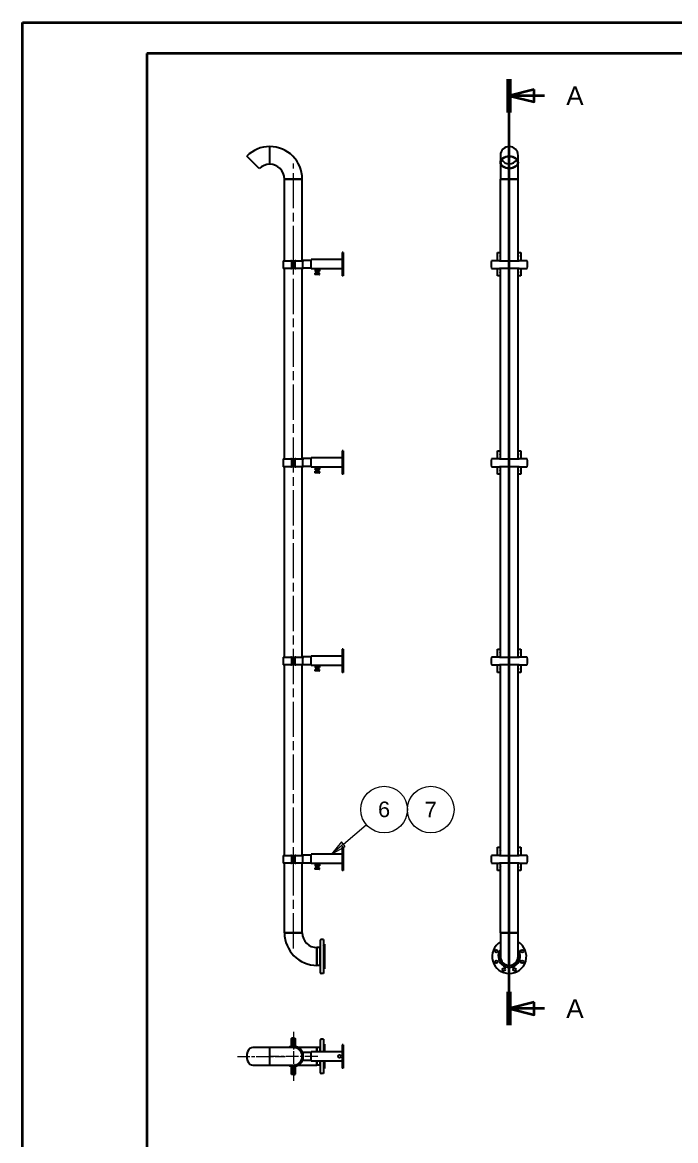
# Model space of a CAD drawing. Header units: millimetres. Extents: x 0 to 8400, y 0 to 11880.
# Drawn here: x 0 to 4200, y 4688 to 11880 of the extents above; entities that cross this region are included whole.
import ezdxf

# ---------------------------------------------------------------- set-up
doc = ezdxf.new("R2010")
doc.units = ezdxf.units.MM
doc.header["$LTSCALE"] = 40
doc.linetypes.add('CHAIN', pattern=[0.3543, 0.2362, -0.0295, 0.0591, -0.0295])
doc.layers.get('0').update_dxf_attribs({"lineweight": 18})
for name, color, linetype, lineweight in [('Border', 7, 'Continuous', 35), ('Center Mark', 7, 'Continuous', 18), ('Centerline', 7, 'Continuous', 18), ('Section Line', 7, 'CHAIN', 35), ('Symbol', 7, 'Continuous', 18), ('Visible', 7, 'Continuous', 25)]:
    doc.layers.add(name, color=color, linetype=linetype, lineweight=lineweight)
doc.styles.add('Note Text', font='arial.ttf')
doc.styles.add('Title', font='arial.ttf')

# ---------------------------------------------------------------- blocks, each defined once
blk = doc.blocks.new('Borders Bigadan Border')
at = {"layer": 'Border'}
for p, q in [((0, 297), (210, 297)), ((0, 0), (0, 297)), ((205, 292), (20, 292)), ((20, 292), (20, 5))]:
    blk.add_line(p, q, dxfattribs=at)
blk = doc.blocks.new('2dTransSection0')
at = {"layer": 'Section Line', "linetype": 'CHAIN', "ltscale": 23.013893}
blk.add_line((78.26, 135.75), (78.26, 287.87), dxfattribs=at)
at = {"layer": 'Section Line', "linetype": 'Continuous', "lineweight": 70}
for p, q in [((78.26, 282.52), (78.26, 287.87)), ((78.26, 135.75), (78.26, 141.1))]:
    blk.add_line(p, q, dxfattribs=at)
at = {"layer": 'Section Line', "linetype": 'Continuous'}
for p, q in [((82.26, 286.2), (78.26, 285.2)), ((82.26, 284.2), (82.26, 286.2)), ((82.26, 285.2), (78.26, 285.2)), ((78.26, 285.2), (82.26, 284.2)), ((83.93, 285.2), (82.26, 285.2)), ((82.26, 139.43), (78.26, 138.43)), ((82.26, 137.43), (82.26, 139.43)), ((82.26, 138.43), (78.26, 138.43)), ((78.26, 138.43), (82.26, 137.43)), ((83.93, 138.43), (82.26, 138.43))]:
    blk.add_line(p, q, dxfattribs=at)
at = {"layer": 'Section Line', "linetype": 'Continuous', "flags": 128}
for points in [[(82.26, 286.2), (78.26, 285.2), (82.26, 284.2), (82.26, 286.2)], [(82.26, 139.43), (78.26, 138.43), (82.26, 137.43), (82.26, 139.43)]]:
    blk.add_lwpolyline(points, dxfattribs=at)
at = {"layer": 'Section Line'}
for points in [[(82.26, 286.2), (78.26, 285.2), (82.26, 284.2), (82.26, 286.2)], [(82.26, 139.43), (78.26, 138.43), (82.26, 137.43), (82.26, 139.43)]]:
    blk.add_solid(points, dxfattribs=at)
at = {"layer": 'Section Line', "char_height": 3, "attachment_point": 7, "style": 'Title'}
for insert in [(87.42, 283.7), (87.42, 136.93)]:
    blk.add_mtext('A', dxfattribs=dict(at, insert=insert))
blk = doc.blocks.new('Balloon6')
at = {"layer": 'Symbol'}
for p, q in [((51.59, 164.85), (55.28, 167.99)), ((51.27, 165.23), (49.69, 163.23)), ((51.59, 164.85), (49.69, 163.23)), ((49.69, 163.23), (51.91, 164.47)), ((51.91, 164.47), (51.27, 165.23))]:
    blk.add_line(p, q, dxfattribs=at)
at = {"layer": 'Symbol', "flags": 128}
blk.add_lwpolyline([(51.27, 165.23), (49.69, 163.23), (51.91, 164.47), (51.27, 165.23)], dxfattribs=at)
at = {"layer": 'Symbol'}
for centre in [(58.14, 170.42), (65.64, 170.42)]:
    blk.add_circle(centre, 3.75, dxfattribs=at)
blk.add_solid([(51.27, 165.23), (49.69, 163.23), (51.91, 164.47), (51.27, 165.23)], dxfattribs=at)
at = {"layer": 'Symbol', "char_height": 2.5, "attachment_point": 5, "style": 'Note Text'}
for s, insert in [('6', (58.14, 170.44)), ('7', (65.64, 170.42))]:
    blk.add_mtext(s, dxfattribs=dict(at, insert=insert))

msp = doc.modelspace()

# ---------------------------------------------------------------- linework, layer by layer
at = {"layer": 'Center Mark', "linetype": 'CHAIN', "ltscale": 8.731213}
for p, q in [((1742.25, 5386.92), (1742.25, 5072.62)), ((1899.4, 5229.77), (1585.1, 5229.77))]:
    msp.add_line(p, q, dxfattribs=at)
at = {"layer": 'Centerline', "linetype": 'CHAIN', "ltscale": 23.990969}
msp.add_line((1742.25, 5924.19), (1742.25, 10972.19), dxfattribs=at)
at = {"layer": 'Centerline', "linetype": 'CHAIN', "ltscale": 8.541758}
msp.add_line((1382.77, 5229.77), (1690.25, 5229.77), dxfattribs=at)
at = {"layer": 'Visible'}
for p, q in [((1590.25, 10967.04), (1590.25, 11081.34)), ((1590.25, 10967.04), (1590.25, 11081.34)), ((1523.18, 10939.26), (1442.36, 11020.08)), ((3073.17, 11024.19), (3073.17, 10979.67)), ((3187.47, 10979.67), (3187.47, 11024.19)), ((3073.17, 10979.67), (3073.17, 10872.19)), ((3187.47, 10872.19), (3187.47, 10979.67)), ((1799.4, 10872.19), (1685.1, 10872.19)), ((1685.1, 10347.19), (1685.1, 10872.19)), ((1685.1, 10872.19), (1799.4, 10872.19)), ((1799.4, 10347.19), (1799.4, 10872.19)), ((3187.47, 10872.19), (3073.17, 10872.19)), ((3073.17, 10347.19), (3073.17, 10872.19)), ((3073.17, 10872.19), (3187.47, 10872.19)), ((3187.47, 10347.19), (3187.47, 10872.19)), ((2056.15, 10399.19), (2056.15, 10249.19)), ((2062.15, 10399.19), (2056.15, 10399.19)), ((2062.15, 10399.19), (2062.15, 10249.19)), ((3055.32, 10399.19), (3073.17, 10399.19)), ((3055.32, 10347.19), (3055.32, 10399.19)), ((3187.47, 10399.19), (3205.32, 10399.19)), ((3205.32, 10399.19), (3205.32, 10347.19)), ((1677.1, 10347.19), (1725.33, 10347.19)), ((1677.1, 10347.19), (1677.1, 10297.19)), ((1725.33, 10297.19), (1677.1, 10297.19)), ((1685.1, 9072.19), (1685.1, 10297.19)), ((1731.25, 10347.19), (1725.33, 10347.19)), ((1725.33, 10297.19), (1731.25, 10297.19)), ((1731.25, 10347.19), (1731.25, 10297.19)), ((1731.25, 10347.19), (1739.25, 10347.19)), ((1739.25, 10297.19), (1731.25, 10297.19)), ((1739.25, 10297.19), (1739.25, 10347.19)), ((1745.25, 10347.19), (1745.25, 10297.19)), ((1745.25, 10347.19), (1753.25, 10347.19)), ((1753.25, 10297.19), (1745.25, 10297.19)), ((1753.25, 10297.19), (1753.25, 10347.19)), ((1759.17, 10347.19), (1753.25, 10347.19)), ((1753.25, 10297.19), (1759.17, 10297.19)), ((1759.17, 10347.19), (1803.39, 10347.19)), ((1807.4, 10297.19), (1759.17, 10297.19)), ((1799.4, 9072.19), (1799.4, 10297.19)), ((1803.39, 10351.19), (1803.39, 10341.69)), ((1803.39, 10351.19), (1856.15, 10351.19)), ((1803.39, 10298.19), (1803.39, 10341.69)), ((1856.15, 10298.19), (1803.39, 10298.19)), ((1807.4, 10298.19), (1807.4, 10297.19)), ((2056.15, 10354.19), (1856.15, 10354.19)), ((1856.15, 10354.19), (1856.15, 10352.19)), ((1856.15, 10296.19), (1856.15, 10352.19)), ((1856.15, 10296.19), (1856.15, 10294.19)), ((2056.15, 10294.19), (1856.15, 10294.19)), ((1882.47, 10293.52), (1882.47, 10280.37)), ((1884.15, 10294.19), (1883.3, 10293.88)), ((1891.21, 10293.52), (1891.21, 10280.37)), ((1904.89, 10293.52), (1904.89, 10280.37)), ((1908.15, 10294.19), (1908.99, 10293.88)), ((1909.83, 10293.52), (1909.83, 10280.37)), ((2062.15, 10351.19), (2063.39, 10351.19)), ((2063.39, 10341.69), (2063.39, 10351.19)), ((2063.39, 10341.69), (2063.39, 10313.19)), ((3059.68, 10347.19), (3015.95, 10347.19)), ((3015.95, 10297.19), (3059.68, 10297.19)), ((3055.32, 10249.19), (3055.32, 10297.19)), ((3067.4, 10347.19), (3059.68, 10347.19)), ((3059.68, 10297.19), (3067.4, 10297.19)), ((3067.4, 10347.19), (3193.23, 10347.19)), ((3193.23, 10297.19), (3067.4, 10297.19)), ((3073.17, 9072.19), (3073.17, 10297.19)), ((3187.47, 9072.19), (3187.47, 10297.19)), ((3200.96, 10347.19), (3193.23, 10347.19)), ((3193.23, 10297.19), (3200.96, 10297.19)), ((3244.69, 10347.19), (3200.96, 10347.19)), ((3200.96, 10297.19), (3244.69, 10297.19)), ((3205.32, 10297.19), (3205.32, 10249.19)), ((1882.44, 10258.87), (1882.44, 10267.39)), ((1882.44, 10267.39), (1885, 10267.39)), ((1884.15, 10258.19), (1883.24, 10258.52)), ((1884.15, 10279.69), (1883.3, 10280)), ((1884.15, 10279.69), (1886.84, 10279.69)), ((1908.15, 10268.19), (1884.15, 10268.19)), ((1884.15, 10267.39), (1884.15, 10268.19)), ((1885, 10258.19), (1884.15, 10258.19)), ((1885, 10267.39), (1887.55, 10267.39)), ((1894.41, 10258.19), (1885, 10258.19)), ((1886.84, 10279.69), (1898.05, 10279.69)), ((1887.55, 10267.39), (1894.41, 10267.39)), ((1887.55, 10258.87), (1887.55, 10267.39)), ((1888.15, 10268.19), (1888.15, 10279.69)), ((1894.41, 10267.39), (1901.26, 10267.39)), ((1905.56, 10258.19), (1894.41, 10258.19)), ((1898.05, 10279.69), (1907.36, 10279.69)), ((1901.26, 10258.87), (1901.26, 10267.39)), ((1901.26, 10267.39), (1905.56, 10267.39)), ((1904.15, 10268.19), (1904.15, 10279.69)), ((1905.56, 10267.39), (1909.86, 10267.39)), ((1908.15, 10258.19), (1905.56, 10258.19)), ((1907.36, 10279.69), (1908.15, 10279.69)), ((1908.15, 10279.69), (1908.99, 10280)), ((1908.15, 10267.39), (1908.15, 10268.19)), ((1908.15, 10258.19), (1909.06, 10258.52)), ((1909.86, 10258.87), (1909.86, 10267.39)), ((2062.15, 10249.19), (2056.15, 10249.19)), ((3073.17, 10249.19), (3055.32, 10249.19)), ((3205.32, 10249.19), (3187.47, 10249.19)), ((1677.1, 9072.19), (1725.33, 9072.19)), ((1677.1, 9072.19), (1677.1, 9022.19)), ((1731.25, 9072.19), (1725.33, 9072.19)), ((1731.25, 9072.19), (1731.25, 9022.19)), ((1731.25, 9072.19), (1739.25, 9072.19)), ((1739.25, 9022.19), (1739.25, 9072.19)), ((1745.25, 9072.19), (1745.25, 9022.19)), ((1745.25, 9072.19), (1753.25, 9072.19)), ((1753.25, 9022.19), (1753.25, 9072.19)), ((1759.17, 9072.19), (1753.25, 9072.19)), ((1759.17, 9072.19), (1803.39, 9072.19)), ((1803.39, 9076.19), (1803.39, 9066.69)), ((1803.39, 9076.19), (1856.15, 9076.19)), ((1803.39, 9023.19), (1803.39, 9066.69)), ((2056.15, 9079.19), (1856.15, 9079.19)), ((1856.15, 9079.19), (1856.15, 9077.19)), ((1856.15, 9021.19), (1856.15, 9077.19)), ((2056.15, 9124.19), (2056.15, 8974.19)), ((2062.15, 9124.19), (2056.15, 9124.19)), ((2062.15, 9124.19), (2062.15, 8974.19)), ((2062.15, 9076.19), (2063.39, 9076.19)), ((2063.39, 9066.69), (2063.39, 9076.19)), ((2063.39, 9066.69), (2063.39, 9038.19)), ((3059.68, 9072.19), (3015.95, 9072.19)), ((3055.32, 9124.19), (3073.17, 9124.19)), ((3055.32, 9072.19), (3055.32, 9124.19)), ((3067.4, 9072.19), (3059.68, 9072.19)), ((3067.4, 9072.19), (3193.23, 9072.19)), ((3187.47, 9124.19), (3205.32, 9124.19)), ((3200.96, 9072.19), (3193.23, 9072.19)), ((3244.69, 9072.19), (3200.96, 9072.19)), ((3205.32, 9124.19), (3205.32, 9072.19)), ((1725.33, 9022.19), (1677.1, 9022.19)), ((1685.1, 7797.19), (1685.1, 9022.19)), ((1725.33, 9022.19), (1731.25, 9022.19)), ((1739.25, 9022.19), (1731.25, 9022.19)), ((1753.25, 9022.19), (1745.25, 9022.19)), ((1753.25, 9022.19), (1759.17, 9022.19)), ((1807.4, 9022.19), (1759.17, 9022.19)), ((1799.4, 7797.19), (1799.4, 9022.19)), ((1856.15, 9023.19), (1803.39, 9023.19)), ((1807.4, 9023.19), (1807.4, 9022.19)), ((1856.15, 9021.19), (1856.15, 9019.19)), ((2056.15, 9019.19), (1856.15, 9019.19)), ((1882.44, 8983.87), (1882.44, 8992.39)), ((1882.44, 8992.39), (1885, 8992.39)), ((1882.47, 9018.52), (1882.47, 9005.37)), ((1884.15, 9019.19), (1883.3, 9018.88)), ((1884.15, 9004.69), (1883.3, 9005)), ((1884.15, 9004.69), (1886.84, 9004.69)), ((1908.15, 8993.19), (1884.15, 8993.19)), ((1884.15, 8992.39), (1884.15, 8993.19)), ((1885, 8992.39), (1887.55, 8992.39)), ((1886.84, 9004.69), (1898.05, 9004.69)), ((1887.55, 8992.39), (1894.41, 8992.39)), ((1887.55, 8983.87), (1887.55, 8992.39)), ((1888.15, 8993.19), (1888.15, 9004.69)), ((1891.21, 9018.52), (1891.21, 9005.37)), ((1894.41, 8992.39), (1901.26, 8992.39)), ((1898.05, 9004.69), (1907.36, 9004.69)), ((1901.26, 8983.87), (1901.26, 8992.39)), ((1901.26, 8992.39), (1905.56, 8992.39)), ((1904.15, 8993.19), (1904.15, 9004.69)), ((1904.89, 9018.52), (1904.89, 9005.37)), ((1905.56, 8992.39), (1909.86, 8992.39)), ((1907.36, 9004.69), (1908.15, 9004.69)), ((1908.15, 9019.19), (1908.99, 9018.88)), ((1908.15, 9004.69), (1908.99, 9005)), ((1908.15, 8992.39), (1908.15, 8993.19)), ((1909.83, 9018.52), (1909.83, 9005.37)), ((1909.86, 8983.87), (1909.86, 8992.39)), ((3015.95, 9022.19), (3059.68, 9022.19)), ((3055.32, 8974.19), (3055.32, 9022.19)), ((3059.68, 9022.19), (3067.4, 9022.19)), ((3193.23, 9022.19), (3067.4, 9022.19)), ((3073.17, 7797.19), (3073.17, 9022.19)), ((3187.47, 7797.19), (3187.47, 9022.19)), ((3193.23, 9022.19), (3200.96, 9022.19)), ((3200.96, 9022.19), (3244.69, 9022.19)), ((3205.32, 9022.19), (3205.32, 8974.19)), ((1884.15, 8983.19), (1883.24, 8983.52)), ((1885, 8983.19), (1884.15, 8983.19)), ((1894.41, 8983.19), (1885, 8983.19)), ((1905.56, 8983.19), (1894.41, 8983.19)), ((1908.15, 8983.19), (1905.56, 8983.19)), ((1908.15, 8983.19), (1909.06, 8983.52)), ((2062.15, 8974.19), (2056.15, 8974.19)), ((3073.17, 8974.19), (3055.32, 8974.19)), ((3205.32, 8974.19), (3187.47, 8974.19)), ((2056.15, 7849.19), (2056.15, 7699.19)), ((2062.15, 7849.19), (2056.15, 7849.19)), ((2062.15, 7849.19), (2062.15, 7699.19)), ((3055.32, 7849.19), (3073.17, 7849.19)), ((3055.32, 7797.19), (3055.32, 7849.19)), ((3187.47, 7849.19), (3205.32, 7849.19)), ((3205.32, 7849.19), (3205.32, 7797.19)), ((1677.1, 7797.19), (1725.33, 7797.19)), ((1677.1, 7797.19), (1677.1, 7747.19)), ((1731.25, 7797.19), (1725.33, 7797.19)), ((1731.25, 7797.19), (1731.25, 7747.19)), ((1731.25, 7797.19), (1739.25, 7797.19)), ((1739.25, 7747.19), (1739.25, 7797.19)), ((1745.25, 7797.19), (1745.25, 7747.19)), ((1745.25, 7797.19), (1753.25, 7797.19)), ((1753.25, 7747.19), (1753.25, 7797.19)), ((1759.17, 7797.19), (1753.25, 7797.19)), ((1759.17, 7797.19), (1803.39, 7797.19)), ((1803.39, 7801.19), (1803.39, 7791.69)), ((1803.39, 7801.19), (1856.15, 7801.19)), ((1803.39, 7748.19), (1803.39, 7791.69)), ((2056.15, 7804.19), (1856.15, 7804.19)), ((1856.15, 7804.19), (1856.15, 7802.19)), ((1856.15, 7746.19), (1856.15, 7802.19)), ((2062.15, 7801.19), (2063.39, 7801.19)), ((2063.39, 7791.69), (2063.39, 7801.19)), ((2063.39, 7791.69), (2063.39, 7763.19)), ((3059.68, 7797.19), (3015.95, 7797.19)), ((3067.4, 7797.19), (3059.68, 7797.19)), ((3067.4, 7797.19), (3193.23, 7797.19)), ((3200.96, 7797.19), (3193.23, 7797.19)), ((3244.69, 7797.19), (3200.96, 7797.19)), ((1725.33, 7747.19), (1677.1, 7747.19)), ((1685.1, 6522.19), (1685.1, 7747.19)), ((1725.33, 7747.19), (1731.25, 7747.19)), ((1739.25, 7747.19), (1731.25, 7747.19)), ((1753.25, 7747.19), (1745.25, 7747.19)), ((1753.25, 7747.19), (1759.17, 7747.19)), ((1807.4, 7747.19), (1759.17, 7747.19)), ((1799.4, 6522.19), (1799.4, 7747.19)), ((1856.15, 7748.19), (1803.39, 7748.19)), ((1807.4, 7748.19), (1807.4, 7747.19)), ((1856.15, 7746.19), (1856.15, 7744.19)), ((2056.15, 7744.19), (1856.15, 7744.19)), ((1882.44, 7708.87), (1882.44, 7717.39)), ((1882.44, 7717.39), (1885, 7717.39)), ((1882.47, 7743.52), (1882.47, 7730.37)), ((1884.15, 7708.19), (1883.24, 7708.52)), ((1884.15, 7744.19), (1883.3, 7743.88)), ((1884.15, 7729.69), (1883.3, 7730)), ((1884.15, 7729.69), (1886.84, 7729.69)), ((1908.15, 7718.19), (1884.15, 7718.19)), ((1884.15, 7717.39), (1884.15, 7718.19)), ((1885, 7708.19), (1884.15, 7708.19)), ((1885, 7717.39), (1887.55, 7717.39)), ((1894.41, 7708.19), (1885, 7708.19)), ((1886.84, 7729.69), (1898.05, 7729.69)), ((1887.55, 7717.39), (1894.41, 7717.39)), ((1887.55, 7708.87), (1887.55, 7717.39)), ((1888.15, 7718.19), (1888.15, 7729.69)), ((1891.21, 7743.52), (1891.21, 7730.37)), ((1894.41, 7717.39), (1901.26, 7717.39)), ((1905.56, 7708.19), (1894.41, 7708.19)), ((1898.05, 7729.69), (1907.36, 7729.69)), ((1901.26, 7708.87), (1901.26, 7717.39)), ((1901.26, 7717.39), (1905.56, 7717.39)), ((1904.15, 7718.19), (1904.15, 7729.69)), ((1904.89, 7743.52), (1904.89, 7730.37)), ((1905.56, 7717.39), (1909.86, 7717.39)), ((1908.15, 7708.19), (1905.56, 7708.19)), ((1907.36, 7729.69), (1908.15, 7729.69)), ((1908.15, 7744.19), (1908.99, 7743.88)), ((1908.15, 7729.69), (1908.99, 7730)), ((1908.15, 7717.39), (1908.15, 7718.19)), ((1908.15, 7708.19), (1909.06, 7708.52)), ((1909.83, 7743.52), (1909.83, 7730.37)), ((1909.86, 7708.87), (1909.86, 7717.39)), ((2062.15, 7699.19), (2056.15, 7699.19)), ((3015.95, 7747.19), (3059.68, 7747.19)), ((3055.32, 7699.19), (3055.32, 7747.19)), ((3073.17, 7699.19), (3055.32, 7699.19)), ((3059.68, 7747.19), (3067.4, 7747.19)), ((3193.23, 7747.19), (3067.4, 7747.19)), ((3073.17, 6522.19), (3073.17, 7747.19)), ((3187.47, 6522.19), (3187.47, 7747.19)), ((3205.32, 7699.19), (3187.47, 7699.19)), ((3193.23, 7747.19), (3200.96, 7747.19)), ((3200.96, 7747.19), (3244.69, 7747.19)), ((3205.32, 7747.19), (3205.32, 7699.19)), ((2056.15, 6574.19), (2056.15, 6424.19)), ((2062.15, 6574.19), (2056.15, 6574.19)), ((2062.15, 6574.19), (2062.15, 6424.19)), ((3055.32, 6574.19), (3073.17, 6574.19)), ((3055.32, 6522.19), (3055.32, 6574.19)), ((3187.47, 6574.19), (3205.32, 6574.19)), ((3205.32, 6574.19), (3205.32, 6522.19)), ((1677.1, 6522.19), (1725.33, 6522.19)), ((1677.1, 6522.19), (1677.1, 6472.19)), ((1731.25, 6522.19), (1725.33, 6522.19)), ((1731.25, 6522.19), (1731.25, 6472.19)), ((1731.25, 6522.19), (1739.25, 6522.19)), ((1739.25, 6472.19), (1739.25, 6522.19)), ((1745.25, 6522.19), (1745.25, 6472.19)), ((1745.25, 6522.19), (1753.25, 6522.19)), ((1753.25, 6472.19), (1753.25, 6522.19)), ((1759.17, 6522.19), (1753.25, 6522.19)), ((1759.17, 6522.19), (1803.39, 6522.19)), ((1803.39, 6526.19), (1803.39, 6516.69)), ((1803.39, 6526.19), (1856.15, 6526.19)), ((1803.39, 6473.19), (1803.39, 6516.69)), ((1856.15, 6473.19), (1803.39, 6473.19)), ((1807.4, 6473.19), (1807.4, 6472.19)), ((2056.15, 6529.19), (1856.15, 6529.19)), ((1856.15, 6529.19), (1856.15, 6527.19)), ((1856.15, 6471.19), (1856.15, 6527.19)), ((2062.15, 6526.19), (2063.39, 6526.19)), ((2063.39, 6516.69), (2063.39, 6526.19)), ((2063.39, 6516.69), (2063.39, 6488.19)), ((3059.68, 6522.19), (3015.95, 6522.19)), ((3067.4, 6522.19), (3059.68, 6522.19)), ((3067.4, 6522.19), (3193.23, 6522.19)), ((3200.96, 6522.19), (3193.23, 6522.19)), ((3244.69, 6522.19), (3200.96, 6522.19)), ((1725.33, 6472.19), (1677.1, 6472.19)), ((1685.1, 6024.19), (1685.1, 6472.19)), ((1725.33, 6472.19), (1731.25, 6472.19)), ((1739.25, 6472.19), (1731.25, 6472.19)), ((1753.25, 6472.19), (1745.25, 6472.19)), ((1753.25, 6472.19), (1759.17, 6472.19)), ((1807.4, 6472.19), (1759.17, 6472.19)), ((1799.4, 6024.19), (1799.4, 6472.19)), ((1856.15, 6471.19), (1856.15, 6469.19)), ((2056.15, 6469.19), (1856.15, 6469.19)), ((1882.44, 6433.87), (1882.44, 6442.39)), ((1882.44, 6442.39), (1885, 6442.39)), ((1882.47, 6468.52), (1882.47, 6455.37)), ((1884.15, 6433.19), (1883.24, 6433.52)), ((1884.15, 6469.19), (1883.3, 6468.88)), ((1884.15, 6454.69), (1883.3, 6455)), ((1884.15, 6454.69), (1886.84, 6454.69)), ((1908.15, 6443.19), (1884.15, 6443.19)), ((1884.15, 6442.39), (1884.15, 6443.19)), ((1885, 6433.19), (1884.15, 6433.19)), ((1885, 6442.39), (1887.55, 6442.39)), ((1894.41, 6433.19), (1885, 6433.19)), ((1886.84, 6454.69), (1898.05, 6454.69)), ((1887.55, 6442.39), (1894.41, 6442.39)), ((1887.55, 6433.87), (1887.55, 6442.39)), ((1888.15, 6443.19), (1888.15, 6454.69)), ((1891.21, 6468.52), (1891.21, 6455.37)), ((1894.41, 6442.39), (1901.26, 6442.39)), ((1905.56, 6433.19), (1894.41, 6433.19)), ((1898.05, 6454.69), (1907.36, 6454.69)), ((1901.26, 6433.87), (1901.26, 6442.39)), ((1901.26, 6442.39), (1905.56, 6442.39)), ((1904.15, 6443.19), (1904.15, 6454.69)), ((1904.89, 6468.52), (1904.89, 6455.37)), ((1905.56, 6442.39), (1909.86, 6442.39)), ((1908.15, 6433.19), (1905.56, 6433.19)), ((1907.36, 6454.69), (1908.15, 6454.69)), ((1908.15, 6469.19), (1908.99, 6468.88)), ((1908.15, 6454.69), (1908.99, 6455)), ((1908.15, 6442.39), (1908.15, 6443.19)), ((1908.15, 6433.19), (1909.06, 6433.52)), ((1909.83, 6468.52), (1909.83, 6455.37)), ((1909.86, 6433.87), (1909.86, 6442.39)), ((2062.15, 6424.19), (2056.15, 6424.19)), ((3015.95, 6472.19), (3059.68, 6472.19)), ((3055.32, 6424.19), (3055.32, 6472.19)), ((3073.17, 6424.19), (3055.32, 6424.19)), ((3059.68, 6472.19), (3067.4, 6472.19)), ((3193.23, 6472.19), (3067.4, 6472.19)), ((3073.17, 6024.19), (3073.17, 6472.19)), ((3187.47, 6024.19), (3187.47, 6472.19)), ((3205.32, 6424.19), (3187.47, 6424.19)), ((3193.23, 6472.19), (3200.96, 6472.19)), ((3200.96, 6472.19), (3244.69, 6472.19)), ((3205.32, 6472.19), (3205.32, 6424.19)), ((1799.4, 6024.19), (1685.1, 6024.19)), ((1685.1, 6024.19), (1799.4, 6024.19)), ((1915.25, 5974.19), (1915.25, 5770.19)), ((1935.75, 5982.19), (1923.25, 5982.19)), ((1935.75, 5982.19), (1935.75, 5762.19)), ((3187.47, 6024.19), (3073.17, 6024.19)), ((3073.17, 6024.19), (3187.47, 6024.19)), ((3073.17, 6024.19), (3073.17, 5872.19)), ((3187.47, 5872.19), (3187.47, 6024.19)), ((1894.25, 5929.34), (1894.25, 5815.04)), ((1914.25, 5929.34), (1894.25, 5929.34)), ((1894.25, 5815.04), (1894.25, 5929.34)), ((1914.25, 5815.04), (1914.25, 5929.34)), ((1914.25, 5929.34), (1914.25, 5815.04)), ((1915.25, 5929.34), (1914.25, 5929.34)), ((1939.75, 5951.19), (1939.75, 5793.19)), ((1943.25, 5951.19), (1939.75, 5951.19)), ((1943.25, 5951.19), (1943.25, 5793.19)), ((1914.25, 5815.04), (1894.25, 5815.04)), ((1915.25, 5815.04), (1914.25, 5815.04)), ((1935.75, 5762.19), (1923.25, 5762.19)), ((1943.25, 5793.19), (1939.75, 5793.19)), ((1731.25, 5346.84), (1731.25, 5344.14)), ((1739.25, 5346.84), (1731.25, 5346.84)), ((1731.25, 5300.41), (1731.25, 5344.14)), ((1739.25, 5344.14), (1731.25, 5344.14)), ((1739.25, 5344.14), (1739.25, 5346.84)), ((1739.25, 5344.14), (1739.25, 5298.86)), ((1745.25, 5346.84), (1745.25, 5344.14)), ((1745.25, 5346.84), (1753.25, 5346.84)), ((1745.25, 5298.86), (1745.25, 5344.14)), ((1753.25, 5344.14), (1745.25, 5344.14)), ((1753.25, 5344.14), (1753.25, 5346.84)), ((1753.25, 5344.14), (1753.25, 5300.41)), ((1915.25, 5331.77), (1915.25, 5259.77)), ((1935.75, 5339.77), (1923.25, 5339.77)), ((1935.75, 5339.77), (1935.75, 5259.77)), ((1590.25, 5286.92), (1482.77, 5286.92)), ((1590.25, 5172.62), (1590.25, 5286.92)), ((1742.25, 5286.92), (1590.25, 5286.92)), ((1590.25, 5172.62), (1590.25, 5286.92)), ((1751.94, 5286.92), (1742.25, 5286.92)), ((1894.25, 5286.92), (1773.53, 5286.92)), ((1803.39, 5256.27), (1803.39, 5246.77)), ((1803.39, 5256.27), (1856.15, 5256.27)), ((2056.15, 5259.77), (1856.15, 5259.77)), ((1856.15, 5259.77), (1856.15, 5257.77)), ((1856.15, 5201.77), (1856.15, 5257.77)), ((1894.25, 5286.92), (1894.25, 5259.77)), ((1914.25, 5286.92), (1894.25, 5286.92)), ((1894.25, 5259.77), (1894.25, 5286.92)), ((1914.25, 5259.77), (1914.25, 5286.92)), ((1914.25, 5286.92), (1914.25, 5259.77)), ((1915.25, 5286.92), (1914.25, 5286.92)), ((1939.75, 5308.77), (1939.75, 5259.77)), ((1943.25, 5308.77), (1939.75, 5308.77)), ((1943.25, 5308.77), (1943.25, 5259.77)), ((2056.15, 5304.77), (2056.15, 5154.77)), ((2062.15, 5304.77), (2056.15, 5304.77)), ((2062.15, 5304.77), (2062.15, 5154.77)), ((2062.15, 5256.27), (2063.39, 5256.27)), ((2063.39, 5246.77), (2063.39, 5256.27)), ((1803.39, 5246.77), (1803.39, 5212.77)), ((1803.39, 5212.77), (1803.39, 5203.27)), ((1856.15, 5203.27), (1803.39, 5203.27)), ((1856.15, 5201.77), (1856.15, 5199.77)), ((2056.15, 5199.77), (1856.15, 5199.77)), ((1894.25, 5199.77), (1894.25, 5172.62)), ((1894.25, 5172.62), (1894.25, 5199.77)), ((1914.25, 5172.62), (1914.25, 5199.77)), ((1914.25, 5199.77), (1914.25, 5172.62)), ((1915.25, 5199.77), (1915.25, 5127.77)), ((1935.75, 5199.77), (1935.75, 5119.77)), ((1939.75, 5199.77), (1939.75, 5150.77)), ((1943.25, 5199.77), (1943.25, 5150.77)), ((2063.39, 5203.27), (2062.15, 5203.27)), ((2063.39, 5212.77), (2063.39, 5246.77)), ((2063.39, 5203.27), (2063.39, 5212.77)), ((1482.77, 5172.62), (1590.25, 5172.62)), ((1590.25, 5172.62), (1742.25, 5172.62)), ((1731.25, 5115.4), (1731.25, 5159.13)), ((1731.25, 5115.4), (1731.25, 5112.7)), ((1731.25, 5115.4), (1739.25, 5115.4)), ((1739.25, 5112.7), (1731.25, 5112.7)), ((1739.25, 5160.68), (1739.25, 5115.4)), ((1739.25, 5112.7), (1739.25, 5115.4)), ((1742.25, 5172.62), (1751.94, 5172.62)), ((1745.25, 5115.4), (1745.25, 5160.68)), ((1745.25, 5115.4), (1745.25, 5112.7)), ((1745.25, 5115.4), (1753.25, 5115.4)), ((1745.25, 5112.7), (1753.25, 5112.7)), ((1753.25, 5159.13), (1753.25, 5115.4)), ((1753.25, 5112.7), (1753.25, 5115.4)), ((1773.53, 5172.62), (1894.25, 5172.62)), ((1914.25, 5172.62), (1894.25, 5172.62)), ((1915.25, 5172.62), (1914.25, 5172.62)), ((1935.75, 5119.77), (1923.25, 5119.77)), ((1943.25, 5150.77), (1939.75, 5150.77)), ((2062.15, 5154.77), (2056.15, 5154.77))]:
    msp.add_line(p, q, dxfattribs=at)
for centre, radius in [((3047.17, 5906.63), 8.75), ((3213.47, 5906.63), 8.75), ((3047.17, 5837.75), 8.75), ((3213.47, 5837.75), 8.75), ((3095.87, 5789.04), 8.75), ((3164.76, 5789.04), 8.75), ((2039.15, 5229.77), 9)]:
    msp.add_circle(centre, radius, dxfattribs=at)
for centre, radius, start, end in [((1590.25, 10872.19), 209.15, 90, 135), ((1590.25, 10872.19), 209.15, 0, 90), ((3130.32, 11024.19), 57.15, 0, 180), ((3130.32, 11024.19), 57.15, 0, 180), ((1590.25, 10872.19), 94.85, 90, 135), ((1590.25, 10872.19), 94.85, 0, 90), ((3130.32, 11024.19), 54.55, 208.559855, 331.440145), ((3130.32, 11024.19), 54.55, 208.559855, 331.440145), ((3077.82, 10376.69), 7, 131.627551, 228.372449), ((3182.82, 10376.69), 7, 311.627551, 48.372449), ((2048.39, 10313.19), 15, 336.525733, 0), ((3130.32, 10322.19), 117.07, 167.669806, 192.330194), ((3130.32, 10322.19), 117.07, 347.669806, 12.330194), ((3077.82, 10271.69), 7, 131.627551, 228.372449), ((3182.82, 10271.69), 7, 311.627551, 48.372449), ((3130.32, 9047.19), 117.07, 167.669806, 192.330194), ((3077.82, 9101.69), 7, 131.627551, 228.372449), ((3182.82, 9101.69), 7, 311.627551, 48.372449), ((3130.32, 9047.19), 117.07, 347.669806, 12.330194), ((2048.39, 9038.19), 15, 336.525733, 0), ((3077.82, 8996.69), 7, 131.627551, 228.372449), ((3182.82, 8996.69), 7, 311.627551, 48.372449), ((3130.32, 7772.19), 117.07, 167.669806, 192.330194), ((3077.82, 7826.69), 7, 131.627551, 228.372449), ((3182.82, 7826.69), 7, 311.627551, 48.372449), ((3130.32, 7772.19), 117.07, 347.669806, 12.330194), ((2048.39, 7763.19), 15, 336.525733, 0), ((3077.82, 7721.69), 7, 131.627551, 228.372449), ((3182.82, 7721.69), 7, 311.627551, 48.372449), ((3077.82, 6551.69), 7, 131.627551, 228.372449), ((3182.82, 6551.69), 7, 311.627551, 48.372449), ((2048.39, 6488.19), 15, 336.525733, 0), ((3130.32, 6497.19), 117.07, 167.669806, 192.330194), ((3130.32, 6497.19), 117.07, 347.669806, 12.330194), ((3077.82, 6446.69), 7, 131.627551, 228.372449), ((3182.82, 6446.69), 7, 311.627551, 48.372449), ((1894.25, 6024.19), 209.15, 180, 270), ((1894.25, 6024.19), 94.85, 180, 270), ((1923.25, 5974.19), 8, 90, 180), ((1932.75, 5939.69), 7, 0, 64.623066), ((3130.32, 5872.19), 110, 121.301766, 58.698234), ((3130.32, 5872.19), 70.5, 144.158342, 35.841658), ((3130.32, 5872.19), 59.5, 163.843289, 16.156711), ((3130.32, 5872.19), 57.15, 180, 0), ((3130.32, 5872.19), 57.15, 180, 0), ((1923.25, 5770.19), 8, 180, 270), ((1932.75, 5804.69), 7, 295.376934, 0), ((1923.25, 5331.77), 8, 90, 180), ((1742.25, 5229.77), 65.15, 105.054651, 118.692807), ((1723.25, 5300.41), 8, 285.054651, 0), ((1725.25, 5298.86), 14, 301.482188, 0), ((1742.25, 5229.77), 57.15, 270, 90), ((1742.25, 5229.77), 57.15, 270, 90), ((1759.25, 5298.86), 14, 180, 256.176495), ((1761.25, 5300.41), 8, 180, 254.945349), ((1742.25, 5229.77), 65.15, 20.203582, 74.945349), ((1932.75, 5297.27), 7, 0, 64.623066), ((1742.25, 5229.77), 65.15, 285.054651, 339.796418), ((1742.25, 5229.77), 65.15, 241.307193, 254.945349), ((1723.25, 5159.13), 8, 0, 74.945349), ((1725.25, 5160.68), 14, 0, 58.517812), ((1759.25, 5160.68), 14, 103.823505, 180), ((1761.25, 5159.13), 8, 105.054651, 180), ((1923.25, 5127.77), 8, 180, 270), ((1932.75, 5162.27), 7, 295.376934, 0)]:
    msp.add_arc(centre, radius, start, end, dxfattribs=at)
for major_axis in [(-57.15, 0), (-54.55, 0)]:
    msp.add_ellipse((3130.32, 10979.67), major_axis=major_axis, ratio=0.7071068, dxfattribs=at)
msp.add_ellipse((1482.77, 5229.77), major_axis=(0, 57.15), ratio=0.7071068, start_param=0, end_param=3.1415927, dxfattribs=at)
for points, weights in [([(1886.84, 10294.19), (1884.81, 10294.19), (1882.47, 10293.52)], [1, 1.11576506476, 1.15554960661]), ([(1882.47, 10293.52), (1882.9, 10293.74), (1883.3, 10293.88)], [1.15554960661, 1.14219616442, 1.12028299319]), ([(1891.21, 10293.52), (1888.86, 10294.19), (1886.84, 10294.19)], [1.15554960661, 1.11576506476, 1]), ([(1898.05, 10294.19), (1894.87, 10294.19), (1891.21, 10293.52)], [1, 1.11576506476, 1.15554960661]), ([(1904.89, 10293.52), (1901.22, 10294.19), (1898.05, 10294.19)], [1.15554960661, 1.11576506476, 1]), ([(1907.36, 10294.19), (1906.21, 10294.19), (1904.89, 10293.52)], [1, 1.11576506476, 1.15554960661]), ([(1909.83, 10293.52), (1908.51, 10294.19), (1907.36, 10294.19)], [1.15554960661, 1.11576506476, 1]), ([(1885, 10258.19), (1883.81, 10258.19), (1882.44, 10258.87)], [1, 1.04818815859, 1.01981541865]), ([(1882.47, 10280.37), (1884.81, 10279.69), (1886.84, 10279.69)], [1.15554960661, 1.11576506476, 1]), ([(1883.3, 10280), (1882.9, 10280.15), (1882.47, 10280.37)], [1.12028299319, 1.14219616442, 1.15554960661]), ([(1887.55, 10258.87), (1886.18, 10258.19), (1885, 10258.19)], [1.01981541865, 1.04818815859, 1]), ([(1886.84, 10279.69), (1888.86, 10279.69), (1891.21, 10280.37)], [1, 1.11576506476, 1.15554960661]), ([(1894.41, 10258.19), (1891.22, 10258.19), (1887.55, 10258.87)], [1, 1.04818815859, 1.01981541865]), ([(1891.21, 10280.37), (1894.87, 10279.69), (1898.05, 10279.69)], [1.15554960661, 1.11576506476, 1]), ([(1901.26, 10258.87), (1897.59, 10258.19), (1894.41, 10258.19)], [1.01981541865, 1.04818815859, 1]), ([(1898.05, 10279.69), (1901.22, 10279.69), (1904.89, 10280.37)], [1, 1.11576506476, 1.15554960661]), ([(1905.56, 10258.19), (1903.56, 10258.19), (1901.26, 10258.87)], [1, 1.04818815859, 1.01981541865]), ([(1904.89, 10280.37), (1906.21, 10279.69), (1907.36, 10279.69)], [1.15554960661, 1.11576506476, 1]), ([(1909.86, 10258.87), (1907.55, 10258.19), (1905.56, 10258.19)], [1.01981541865, 1.04818815859, 1]), ([(1907.36, 10279.69), (1908.51, 10279.69), (1909.83, 10280.37)], [1, 1.11576506476, 1.15554960661]), ([(1909.06, 10258.52), (1909.44, 10258.66), (1909.86, 10258.87)], [1.02990731041, 1.02822168758, 1.01981541865]), ([(1886.84, 9019.19), (1884.81, 9019.19), (1882.47, 9018.52)], [1, 1.11576506476, 1.15554960661]), ([(1882.47, 9018.52), (1882.9, 9018.74), (1883.3, 9018.88)], [1.15554960661, 1.14219616442, 1.12028299319]), ([(1882.47, 9005.37), (1884.81, 9004.69), (1886.84, 9004.69)], [1.15554960661, 1.11576506476, 1]), ([(1883.3, 9005), (1882.9, 9005.15), (1882.47, 9005.37)], [1.12028299319, 1.14219616442, 1.15554960661]), ([(1891.21, 9018.52), (1888.86, 9019.19), (1886.84, 9019.19)], [1.15554960661, 1.11576506476, 1]), ([(1886.84, 9004.69), (1888.86, 9004.69), (1891.21, 9005.37)], [1, 1.11576506476, 1.15554960661]), ([(1898.05, 9019.19), (1894.87, 9019.19), (1891.21, 9018.52)], [1, 1.11576506476, 1.15554960661]), ([(1891.21, 9005.37), (1894.87, 9004.69), (1898.05, 9004.69)], [1.15554960661, 1.11576506476, 1]), ([(1904.89, 9018.52), (1901.22, 9019.19), (1898.05, 9019.19)], [1.15554960661, 1.11576506476, 1]), ([(1898.05, 9004.69), (1901.22, 9004.69), (1904.89, 9005.37)], [1, 1.11576506476, 1.15554960661]), ([(1907.36, 9019.19), (1906.21, 9019.19), (1904.89, 9018.52)], [1, 1.11576506476, 1.15554960661]), ([(1904.89, 9005.37), (1906.21, 9004.69), (1907.36, 9004.69)], [1.15554960661, 1.11576506476, 1]), ([(1909.83, 9018.52), (1908.51, 9019.19), (1907.36, 9019.19)], [1.15554960661, 1.11576506476, 1]), ([(1907.36, 9004.69), (1908.51, 9004.69), (1909.83, 9005.37)], [1, 1.11576506476, 1.15554960661]), ([(1885, 8983.19), (1883.81, 8983.19), (1882.44, 8983.87)], [1, 1.04818815859, 1.01981541865]), ([(1887.55, 8983.87), (1886.18, 8983.19), (1885, 8983.19)], [1.01981541865, 1.04818815859, 1]), ([(1894.41, 8983.19), (1891.22, 8983.19), (1887.55, 8983.87)], [1, 1.04818815859, 1.01981541865]), ([(1901.26, 8983.87), (1897.59, 8983.19), (1894.41, 8983.19)], [1.01981541865, 1.04818815859, 1]), ([(1905.56, 8983.19), (1903.56, 8983.19), (1901.26, 8983.87)], [1, 1.04818815859, 1.01981541865]), ([(1909.86, 8983.87), (1907.55, 8983.19), (1905.56, 8983.19)], [1.01981541865, 1.04818815859, 1]), ([(1909.06, 8983.52), (1909.44, 8983.66), (1909.86, 8983.87)], [1.02990731041, 1.02822168758, 1.01981541865]), ([(1885, 7708.19), (1883.81, 7708.19), (1882.44, 7708.87)], [1, 1.04818815859, 1.01981541865]), ([(1886.84, 7744.19), (1884.81, 7744.19), (1882.47, 7743.52)], [1, 1.11576506476, 1.15554960661]), ([(1882.47, 7743.52), (1882.9, 7743.74), (1883.3, 7743.88)], [1.15554960661, 1.14219616442, 1.12028299319]), ([(1882.47, 7730.37), (1884.81, 7729.69), (1886.84, 7729.69)], [1.15554960661, 1.11576506476, 1]), ([(1883.3, 7730), (1882.9, 7730.15), (1882.47, 7730.37)], [1.12028299319, 1.14219616442, 1.15554960661]), ([(1887.55, 7708.87), (1886.18, 7708.19), (1885, 7708.19)], [1.01981541865, 1.04818815859, 1]), ([(1891.21, 7743.52), (1888.86, 7744.19), (1886.84, 7744.19)], [1.15554960661, 1.11576506476, 1]), ([(1886.84, 7729.69), (1888.86, 7729.69), (1891.21, 7730.37)], [1, 1.11576506476, 1.15554960661]), ([(1894.41, 7708.19), (1891.22, 7708.19), (1887.55, 7708.87)], [1, 1.04818815859, 1.01981541865]), ([(1898.05, 7744.19), (1894.87, 7744.19), (1891.21, 7743.52)], [1, 1.11576506476, 1.15554960661]), ([(1891.21, 7730.37), (1894.87, 7729.69), (1898.05, 7729.69)], [1.15554960661, 1.11576506476, 1]), ([(1901.26, 7708.87), (1897.59, 7708.19), (1894.41, 7708.19)], [1.01981541865, 1.04818815859, 1]), ([(1904.89, 7743.52), (1901.22, 7744.19), (1898.05, 7744.19)], [1.15554960661, 1.11576506476, 1]), ([(1898.05, 7729.69), (1901.22, 7729.69), (1904.89, 7730.37)], [1, 1.11576506476, 1.15554960661]), ([(1905.56, 7708.19), (1903.56, 7708.19), (1901.26, 7708.87)], [1, 1.04818815859, 1.01981541865]), ([(1907.36, 7744.19), (1906.21, 7744.19), (1904.89, 7743.52)], [1, 1.11576506476, 1.15554960661]), ([(1904.89, 7730.37), (1906.21, 7729.69), (1907.36, 7729.69)], [1.15554960661, 1.11576506476, 1]), ([(1909.86, 7708.87), (1907.55, 7708.19), (1905.56, 7708.19)], [1.01981541865, 1.04818815859, 1]), ([(1909.83, 7743.52), (1908.51, 7744.19), (1907.36, 7744.19)], [1.15554960661, 1.11576506476, 1]), ([(1907.36, 7729.69), (1908.51, 7729.69), (1909.83, 7730.37)], [1, 1.11576506476, 1.15554960661]), ([(1909.06, 7708.52), (1909.44, 7708.66), (1909.86, 7708.87)], [1.02990731041, 1.02822168758, 1.01981541865]), ([(1885, 6433.19), (1883.81, 6433.19), (1882.44, 6433.87)], [1, 1.04818815859, 1.01981541865]), ([(1886.84, 6469.19), (1884.81, 6469.19), (1882.47, 6468.52)], [1, 1.11576506476, 1.15554960661]), ([(1882.47, 6468.52), (1882.9, 6468.74), (1883.3, 6468.88)], [1.15554960661, 1.14219616442, 1.12028299319]), ([(1882.47, 6455.37), (1884.81, 6454.69), (1886.84, 6454.69)], [1.15554960661, 1.11576506476, 1]), ([(1883.3, 6455), (1882.9, 6455.15), (1882.47, 6455.37)], [1.12028299319, 1.14219616442, 1.15554960661]), ([(1887.55, 6433.87), (1886.18, 6433.19), (1885, 6433.19)], [1.01981541865, 1.04818815859, 1]), ([(1891.21, 6468.52), (1888.86, 6469.19), (1886.84, 6469.19)], [1.15554960661, 1.11576506476, 1]), ([(1886.84, 6454.69), (1888.86, 6454.69), (1891.21, 6455.37)], [1, 1.11576506476, 1.15554960661]), ([(1894.41, 6433.19), (1891.22, 6433.19), (1887.55, 6433.87)], [1, 1.04818815859, 1.01981541865]), ([(1898.05, 6469.19), (1894.87, 6469.19), (1891.21, 6468.52)], [1, 1.11576506476, 1.15554960661]), ([(1891.21, 6455.37), (1894.87, 6454.69), (1898.05, 6454.69)], [1.15554960661, 1.11576506476, 1]), ([(1901.26, 6433.87), (1897.59, 6433.19), (1894.41, 6433.19)], [1.01981541865, 1.04818815859, 1]), ([(1904.89, 6468.52), (1901.22, 6469.19), (1898.05, 6469.19)], [1.15554960661, 1.11576506476, 1]), ([(1898.05, 6454.69), (1901.22, 6454.69), (1904.89, 6455.37)], [1, 1.11576506476, 1.15554960661]), ([(1905.56, 6433.19), (1903.56, 6433.19), (1901.26, 6433.87)], [1, 1.04818815859, 1.01981541865]), ([(1907.36, 6469.19), (1906.21, 6469.19), (1904.89, 6468.52)], [1, 1.11576506476, 1.15554960661]), ([(1904.89, 6455.37), (1906.21, 6454.69), (1907.36, 6454.69)], [1.15554960661, 1.11576506476, 1]), ([(1909.86, 6433.87), (1907.55, 6433.19), (1905.56, 6433.19)], [1.01981541865, 1.04818815859, 1]), ([(1909.83, 6468.52), (1908.51, 6469.19), (1907.36, 6469.19)], [1.15554960661, 1.11576506476, 1]), ([(1907.36, 6454.69), (1908.51, 6454.69), (1909.83, 6455.37)], [1, 1.11576506476, 1.15554960661]), ([(1909.06, 6433.52), (1909.44, 6433.66), (1909.86, 6433.87)], [1.02990731041, 1.02822168758, 1.01981541865])]:
    msp.add_rational_spline(points, weights, degree=2, dxfattribs=at)

# ---------------------------------------------------------------- block references
at = {"xscale": 40, "yscale": 40, "zscale": 40}
msp.add_blockref('Borders Bigadan Border', (0, 0), dxfattribs=at)
at = {"layer": 'Section Line', "xscale": 40, "yscale": 40, "zscale": 40}
msp.add_blockref('2dTransSection0', (0, 0), dxfattribs=at)
at = {"layer": 'Symbol', "xscale": 40, "yscale": 40, "zscale": 40}
msp.add_blockref('Balloon6', (0, 0), dxfattribs=at)

doc.saveas('drawing.dxf')
